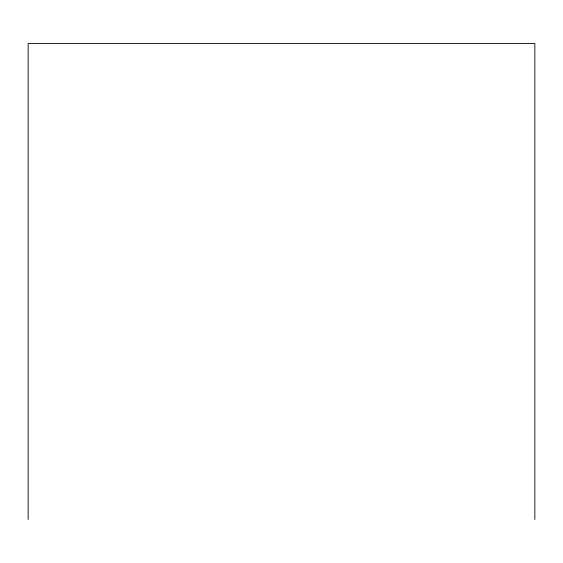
<?xml version="1.0" encoding="UTF-8"?>
<svg xmlns="http://www.w3.org/2000/svg" width="563" height="563" viewBox="0 0 563 563"><rect width="100%" height="100%" fill="white"/><g stroke="black" fill="none" stroke-linecap="round" stroke-linejoin="round"><path stroke-width="0.84" d="M534.85 519.473L534.85 43.527L28.15 43.527L28.15 519.473"/></g></svg>
